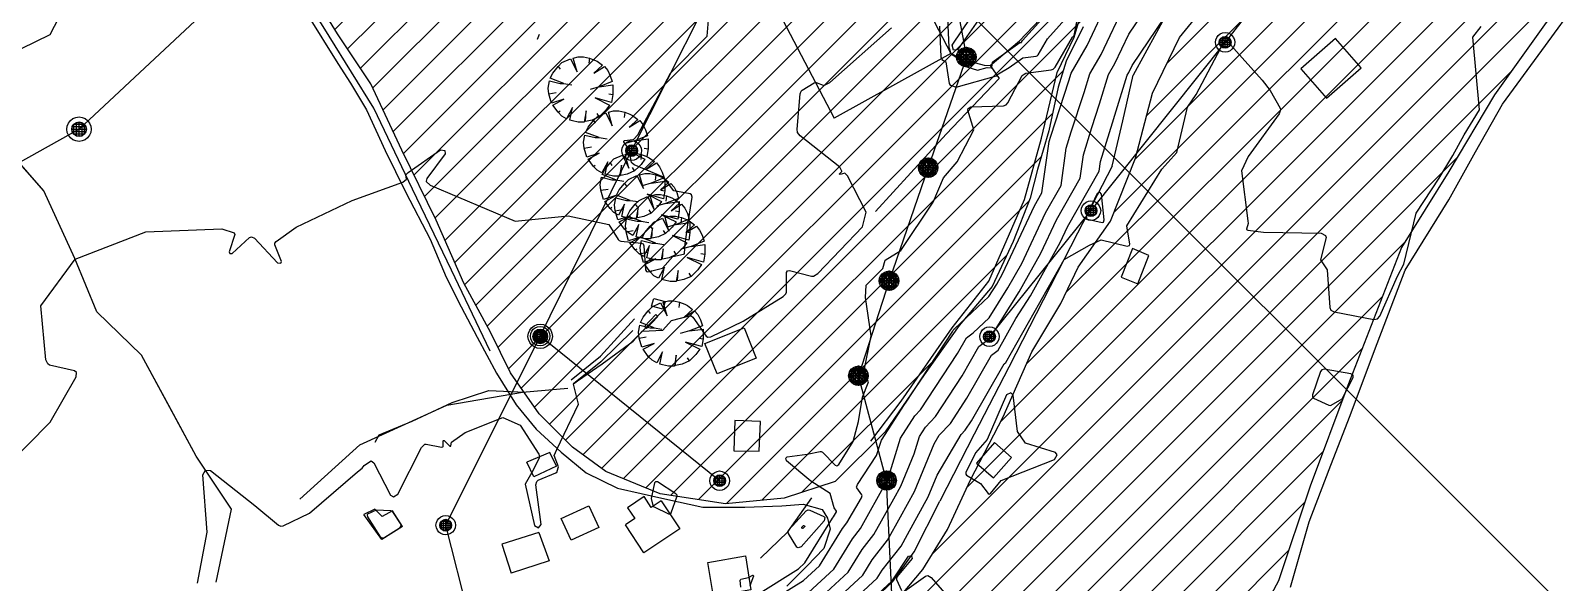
# Model space of a CAD drawing. Extents: x 13365 to 36625, y 86498 to 171760.
# Drawn here: x 15453.5 to 15876.2, y 87863.5 to 88015.6 of the extents above; entities that cross this region are included whole.
import ezdxf

# ---------------------------------------------------------------- set-up
doc = ezdxf.new("R2010")
doc.units = 0
doc.header["$LTSCALE"] = 5
doc.header["$MEASUREMENT"] = 0
for name, pattern in [('85', [0]), ('A_CONTINUOUS_LINE', [0]), ('CHARACTER_DASH_D', [0]), ('EASEMENT_2', [5.5, 2, -1.5, 2]), ('KERB', [16, 5, -6, 5])]:
    doc.linetypes.add(name, pattern=pattern)
doc.layers.get('0').update_dxf_attribs({"linetype": 'A_CONTINUOUS_LINE'})
for name, color, linetype in [('Agricultural', 40, 'Continuous'), ('BOUNDARY', 7, 'A_CONTINUOUS_LINE'), ('CONTOUR', 255, 'Continuous'), ('ELECTRIC', 240, 'A_CONTINUOUS_LINE'), ('EXISTING BUILDING', 21, 'A_CONTINUOUS_LINE'), ('EXISTING ROAD', 25, 'A_CONTINUOUS_LINE'), ('FENCE & GATE', 7, 'FENCELINE2'), ('Heritage', 101, 'Continuous'), ('Recreational', 73, 'Continuous'), ('RELIEF', 255, 'A_CONTINUOUS_LINE'), ('STREAM & RIVER FRONT', 161, 'A_CONTINUOUS_LINE'), ('TELECOM', 94, 'A_CONTINUOUS_LINE'), ('text', 7, 'Continuous'), ('TREES & VEGETN', 72, 'A_CONTINUOUS_LINE')]:
    doc.layers.add(name, color=color, linetype=linetype)
doc.linetypes.add('FENCELINE2', pattern='A,0.25,-0.1,[132,ltypeshp.shx,S=0.1,R=0,X=-0.1,Y=0],-0.1,1', length=1.45)

# ---------------------------------------------------------------- blocks, each defined once
blk = doc.blocks.new('S034')
at = {"color": 0}
for p, q in [((-0.5, 0), (-0.48, 0.13)), ((-0.48, -0.13), (-0.5, 0)), ((-0.48, 0.13), (-0.43, 0.25)), ((-0.43, 0.25), (-0.35, 0.35)), ((-0.35, 0.35), (-0.25, 0.43)), ((-0.3, 0), (-0.28, 0.11)), ((-0.28, -0.11), (-0.3, 0)), ((0.3, 0), (-0.3, 0)), ((-0.28, 0.11), (-0.21, 0.21)), ((-0.28, -0.11), (-0.28, 0.11)), ((-0.28, 0.11), (0.28, 0.11)), ((-0.25, 0.43), (-0.13, 0.48)), ((-0.21, 0.21), (-0.11, 0.28)), ((-0.21, -0.21), (-0.21, 0.21)), ((-0.21, 0.21), (0.21, 0.21)), ((-0.13, 0.48), (0, 0.5)), ((-0.11, 0.28), (0, 0.3)), ((-0.11, -0.28), (-0.11, 0.28)), ((-0.11, 0.28), (0.11, 0.28)), ((0, 0.5), (0.13, 0.48)), ((0, 0.3), (0.11, 0.28)), ((0, -0.3), (0, 0.3)), ((0.11, 0.28), (0.21, 0.21)), ((0.11, 0.28), (0.11, -0.28)), ((0.13, 0.48), (0.25, 0.43)), ((0.21, 0.21), (0.28, 0.11)), ((0.21, 0.21), (0.21, -0.21)), ((0.25, 0.43), (0.35, 0.35)), ((0.28, 0.11), (0.3, 0)), ((0.28, 0.11), (0.28, -0.11)), ((0.3, 0), (0.28, -0.11)), ((0.35, 0.35), (0.43, 0.25)), ((0.43, 0.25), (0.48, 0.13)), ((0.48, 0.13), (0.5, 0)), ((0.5, 0), (0.48, -0.13)), ((-0.43, -0.25), (-0.48, -0.13)), ((-0.35, -0.35), (-0.43, -0.25)), ((-0.25, -0.43), (-0.35, -0.35)), ((-0.21, -0.21), (-0.28, -0.11)), ((0.28, -0.11), (-0.28, -0.11)), ((-0.13, -0.48), (-0.25, -0.43)), ((-0.11, -0.28), (-0.21, -0.21)), ((0.21, -0.21), (-0.21, -0.21)), ((0, -0.5), (-0.13, -0.48)), ((0, -0.3), (-0.11, -0.28)), ((0.11, -0.28), (-0.11, -0.28)), ((0.11, -0.28), (0, -0.3)), ((0.13, -0.48), (0, -0.5)), ((0.21, -0.21), (0.11, -0.28)), ((0.25, -0.43), (0.13, -0.48)), ((0.28, -0.11), (0.21, -0.21)), ((0.35, -0.35), (0.25, -0.43)), ((0.43, -0.25), (0.35, -0.35)), ((0.48, -0.13), (0.43, -0.25))]:
    blk.add_line(p, q, dxfattribs=at)
blk = doc.blocks.new('S076')
at = {"color": 0}
for p, q in [((-0.21, 0.45), (-0.12, 0.48)), ((-0.12, 0.48), (-0.04, 0.28)), ((-0.04, 0.28), (-0.07, 0.49)), ((-0.07, 0.49), (0.08, 0.49)), ((0.07, 0.43), (0.08, 0.49)), ((0.08, 0.49), (0.2, 0.47)), ((0.2, 0.47), (0.13, 0.22)), ((-0.45, 0.21), (-0.43, 0.25)), ((-0.43, 0.25), (-0.37, 0.33)), ((-0.37, 0.33), (-0.25, 0.2)), ((-0.35, 0.36), (-0.29, 0.41)), ((-0.25, 0.2), (-0.35, 0.36)), ((-0.29, 0.41), (-0.21, 0.45)), ((-0.04, 0.28), (0, 0.14)), ((0.13, 0.22), (0.24, 0.44)), ((0.24, 0.44), (0.32, 0.38)), ((0.32, 0.38), (0.35, 0.35)), ((0.35, 0.35), (0.42, 0.28)), ((0.42, 0.28), (0.37, 0.25)), ((0.42, 0.28), (0.47, 0.17)), ((-0.5, 0.04), (-0.48, 0.13)), ((-0.5, -0.04), (-0.5, 0.04)), ((-0.48, 0.13), (-0.45, 0.21)), ((-0.48, 0.13), (-0.4, 0.12)), ((0.49, 0.07), (0.33, 0.08)), ((0.33, 0.08), (0.5, 0.05)), ((0.47, 0.17), (0.49, 0.07)), ((0.5, 0.05), (0.5, -0.04)), ((-0.48, -0.12), (-0.5, -0.04)), ((-0.27, -0.06), (-0.48, -0.12)), ((-0.47, -0.16), (-0.27, -0.06)), ((-0.41, -0.29), (-0.47, -0.16)), ((-0.09, -0.26), (-0.07, -0.14)), ((0.47, -0.17), (0.28, -0.13)), ((0.28, -0.13), (0.45, -0.22)), ((0.45, -0.22), (0.41, -0.29)), ((0.48, -0.13), (0.47, -0.17)), ((0.5, -0.04), (0.48, -0.13)), ((-0.35, -0.35), (-0.41, -0.29)), ((-0.35, -0.35), (-0.31, -0.32)), ((-0.25, -0.43), (-0.35, -0.35)), ((-0.17, -0.47), (-0.25, -0.43)), ((-0.09, -0.26), (-0.17, -0.47)), ((-0.13, -0.48), (-0.09, -0.32)), ((-0.09, -0.32), (-0.09, -0.26)), ((0.07, -0.49), (0.05, -0.38)), ((0.21, -0.45), (0.07, -0.49)), ((0.24, -0.43), (0.15, -0.26)), ((0.15, -0.26), (0.21, -0.45)), ((0.35, -0.35), (0.24, -0.43)), ((0.35, -0.35), (0.33, -0.32)), ((0.41, -0.29), (0.35, -0.35)), ((-0.02, -0.5), (-0.13, -0.48)), ((0.07, -0.49), (-0.02, -0.5))]:
    blk.add_line(p, q, dxfattribs=at)
blk = doc.blocks.new('S038')
at = {"color": 0}
for p, q in [((-0.5, 0), (0, 0.5)), ((-0.5, 0), (-0.48, 0.13)), ((-0.48, -0.13), (-0.5, 0)), ((0, -0.5), (-0.5, 0)), ((-0.5, 0), (0.5, 0)), ((-0.48, -0.13), (0.13, 0.48)), ((-0.48, 0.13), (-0.43, 0.25)), ((0.13, -0.48), (-0.48, 0.13)), ((-0.48, 0.13), (0.48, 0.13)), ((0.25, 0.43), (-0.43, -0.25)), ((-0.43, 0.25), (-0.35, 0.35)), ((0.43, 0.25), (-0.43, 0.25)), ((-0.43, 0.25), (0.25, -0.43)), ((-0.35, 0.35), (-0.25, 0.43)), ((-0.35, -0.35), (0.35, 0.35)), ((0.35, -0.35), (-0.35, 0.35)), ((-0.35, 0.35), (0.35, 0.35)), ((-0.35, -0.35), (-0.35, 0.35)), ((-0.25, 0.43), (-0.13, 0.48)), ((0.43, -0.25), (-0.25, 0.43)), ((-0.25, 0.43), (-0.25, -0.43)), ((-0.25, -0.43), (0.43, 0.25)), ((-0.13, 0.48), (0, 0.5)), ((-0.13, -0.48), (-0.13, 0.48)), ((-0.13, 0.48), (0.48, -0.13)), ((0.48, 0.13), (-0.13, -0.48)), ((0, 0.5), (0.13, 0.48)), ((0.5, 0), (0, 0.5)), ((0, 0.5), (0, -0.5)), ((0, -0.5), (0.5, 0)), ((0.13, 0.48), (0.25, 0.43)), ((0.13, 0.48), (0.13, -0.48)), ((0.25, 0.43), (0.35, 0.35)), ((0.25, -0.43), (0.25, 0.43)), ((0.35, 0.35), (0.43, 0.25)), ((0.35, 0.35), (0.35, -0.35)), ((0.43, 0.25), (0.48, 0.13)), ((0.48, 0.13), (0.5, 0)), ((0.5, 0), (0.48, -0.13)), ((-0.43, -0.25), (-0.48, -0.13)), ((0.48, -0.13), (-0.48, -0.13)), ((-0.35, -0.35), (-0.43, -0.25)), ((-0.43, -0.25), (0.43, -0.25)), ((-0.25, -0.43), (-0.35, -0.35)), ((0.35, -0.35), (-0.35, -0.35)), ((-0.13, -0.48), (-0.25, -0.43)), ((0, -0.5), (-0.13, -0.48)), ((0.13, -0.48), (0, -0.5)), ((0.25, -0.43), (0.13, -0.48)), ((0.35, -0.35), (0.25, -0.43)), ((0.43, -0.25), (0.35, -0.35)), ((0.48, -0.13), (0.43, -0.25))]:
    blk.add_line(p, q, dxfattribs=at)

msp = doc.modelspace()

# ---------------------------------------------------------------- hatches: boundary and pattern name
at = {"layer": 'Heritage', "linetype": 'Continuous'}
h = msp.add_hatch(dxfattribs=at)
h.set_pattern_fill('ANSI31', color=256, scale=50, style=0)
h.paths.add_polyline_path([(15501.97, 88251.36), (15505.7, 88259.63), (15511.91, 88267.07), (15518.95, 88274.93), (15527.23, 88284.03), (15534.26, 88293.13), (15540.47, 88297.68), (15547.1, 88299.33), (15551.24, 88296.85), (15558.27, 88288.58), (15568.21, 88278.24), (15579.8, 88267.07), (15593.88, 88252.19), (15604.64, 88241.43), (15613.33, 88232.33), (15619.99, 88222.72), (15629.1, 88209.07), (15635.31, 88197.91), (15642.76, 88185.92), (15653.11, 88171.85), (15663.05, 88165.24), (15676.71, 88163.17), (15688.3, 88161.1), (15703.2, 88162.76), (15715.21, 88166.48), (15728.46, 88171.85), (15737.56, 88175.99), (15749.57, 88178.88), (15760.75, 88183.02), (15770.68, 88185.5), (15775.65, 88183.85), (15779.38, 88179.23), (15775.71, 88169.27), (15772.04, 88153.02), (15769.02, 88137.41), (15762.73, 88120.23), (15761.4, 88105.19), (15762.31, 88093.91), (15770.34, 88085.98), (15777.52, 88078.81), (15778.26, 88070.3), (15773.66, 88061.86), (15766.75, 88053.04), (15760.6, 88044.6), (15755.23, 88036.55), (15748.93, 88028.12), (15743.79, 88016.67), (15739.04, 88007.19), (15736.87, 88000.04), (15734.3, 87987.94), (15731.14, 87977.28), (15729.16, 87969.38), (15724.41, 87957.46), (15718.68, 87945.02), (15709.57, 87934.28), (15699.88, 87920.66), (15689.2, 87904.98), (15675.34, 87891.24), (15661.29, 87886.67), (15645.11, 87885.14), (15627.09, 87887.89), (15612.13, 87893.99), (15602.94, 87900.78), (15593.78, 87909.93), (15585.84, 87921.21), (15580.34, 87932.5), (15573, 87946), (15565.37, 87963.38), (15555.89, 87982.68), (15547.34, 88000.98), (15538.18, 88014.71), (15529.3, 88029.13), (15515.86, 88051.39), (15501.5, 88067.06), (15483.79, 88084.45), (15478.9, 88095.43), (15474.63, 88106.11), (15469.43, 88116.85), (15465.46, 88126.3), (15469.43, 88132.1), (15473.1, 88140.33), (15471.58, 88152.3), (15470.36, 88165.41), (15467.91, 88179.45), (15465.17, 88193.48), (15461.81, 88205.98), (15459.48, 88214.69), (15459.01, 88222.76), (15464.89, 88229.04), (15470.36, 88231.14), (15484.65, 88236.19), (15497.27, 88244.59)])
at = {"layer": 'Recreational', "linetype": 'Continuous'}
h = msp.add_hatch(dxfattribs=at)
h.set_pattern_fill('ANSI31', color=256, scale=50, style=0)
h.paths.add_polyline_path([(16925.04, 88786.82), (16936.03, 88794.73), (16947.61, 88802.45), (16962.29, 88809.39), (16976.57, 88812.09), (16983.14, 88809), (16986.23, 88800.52), (16986.61, 88791.64), (16967.53, 88779.17), (16951.49, 88770.08), (16934.59, 88758.82), (16914.22, 88751.46), (16893.85, 88741.51), (16869.9, 88732.34), (16848.23, 88722.39), (16827.43, 88716.32), (16807.06, 88707.67), (16796.66, 88696.84), (16791.89, 88682.12), (16793.58, 88667.27), (16776.24, 88655.15), (16755.44, 88642.16), (16730.74, 88633.07), (16699, 88620.88), (16673, 88608.76), (16645.69, 88596.64), (16626.19, 88584.08), (16604.87, 88574.88), (16584.5, 88567.95), (16566.74, 88556.26), (16551.57, 88548.47), (16527.73, 88536.78), (16509.97, 88521.63), (16493.01, 88512.02), (16480.88, 88500.34), (16471.34, 88486.48), (16458.3, 88468.63), (16448.77, 88462.14), (16439.67, 88454.34), (16437.07, 88432.26), (16432.7, 88415.23), (16424.9, 88397.05), (16408.86, 88372.8), (16391.96, 88357.22), (16373.71, 88338.53), (16349.88, 88319.48), (16329.44, 88302.9), (16305.61, 88287.32), (16283.51, 88279.52), (16258.8, 88271.3), (16229.68, 88257.37), (16199.35, 88247.41), (16175.08, 88235.72), (16154.64, 88223.97), (16137.74, 88210.98), (16124.3, 88198.42), (16110.82, 88183.61), (16086.55, 88172.35), (16067.92, 88161.53), (16041.48, 88148.54), (16009.78, 88132.9), (15987.68, 88122.94), (15964.28, 88106.92), (15939.51, 88090.34), (15921.31, 88073.45), (15902.24, 88056.57), (15885.34, 88036.22), (15871.43, 88017.88), (15857.13, 87997.96), (15844.56, 87976.75), (15831.5, 87955.83), (15816.76, 87917.74), (15806.36, 87890.03), (15797.66, 87863.9), (15781.19, 87833.16), (15778.99, 87814.44), (15775.95, 87788.47), (15774.63, 87758.87), (15772.03, 87736.35), (15764.62, 87714.54), (15752.05, 87702.85), (15737.75, 87695.93), (15723.45, 87692.9), (15702.22, 87687.27), (15682.62, 87677.18), (15661.38, 87665.06), (15647.51, 87656.83), (15631.48, 87641.68), (15613.71, 87627.83), (15598.54, 87614.84), (15579.04, 87602.72), (15558.2, 87588.29), (15530.46, 87568.38), (15506.2, 87552.79), (15476.25, 87530.63), (15449.81, 87514.61), (15419.47, 87490.36), (15398.37, 87471.97), (15376.2, 87452.53), (15353.49, 87428.76), (15337.72, 87407.51), (15323.12, 87385.91), (15310.68, 87362.14), (15298.25, 87335.67), (15280.32, 87299.28), (15246.25, 87276.05), (15214.35, 87254.99), (15177.58, 87217.17), (15140.81, 87184.22), (15109.99, 87150.73), (15083, 87205.69), (15068.26, 87236.08), (15049.98, 87278.53), (15039.11, 87304.43), (15028.89, 87340.43), (15019.21, 87365.14), (15012.21, 87383.95), (15005.22, 87400.07), (15002.4, 87411.12), (15003.46, 87420.61), (15010.84, 87421.66), (15020.87, 87421.14), (15033.53, 87424.83), (15054.11, 87429.57), (15070.47, 87435.9), (15082.08, 87438.01), (15097.91, 87441.17), (15110.57, 87445.91), (15125.35, 87450.13), (15132.24, 87452.8), (15148.6, 87458.07), (15162.31, 87460.71), (15176.56, 87464.4), (15188.7, 87468.09), (15197.14, 87473.89), (15202.47, 87479.77), (15211.97, 87490.31), (15220.41, 87498.75), (15229.38, 87506.13), (15239.4, 87515.09), (15251.54, 87523.52), (15261.57, 87530.9), (15272.65, 87537.76), (15285.9, 87546.26), (15296.98, 87551.53), (15310.17, 87558.38), (15326, 87566.82), (15340.77, 87577.89), (15349.82, 87586.98), (15361.96, 87598.57), (15368.82, 87607.53), (15375.68, 87618.08), (15384.17, 87628.75), (15389.98, 87641.4), (15396.31, 87654.58), (15402.64, 87664.07), (15414.25, 87677.78), (15423.22, 87687.26), (15436.94, 87698.33), (15445.45, 87706.35), (15457.05, 87712.68), (15466.03, 87718.48), (15482.91, 87725.86), (15496.63, 87731.13), (15517.74, 87738.51), (15532.51, 87745.36), (15549.48, 87754.4), (15563.2, 87764.42), (15574.81, 87771.8), (15591.69, 87782.34), (15610.69, 87792.88), (15623.47, 87799.33), (15635.61, 87808.29), (15648.8, 87819.36), (15664.1, 87832.01), (15673.6, 87840.44), (15687.92, 87853.25), (15699.53, 87866.96), (15706.39, 87878.03), (15712.72, 87891.73), (15721.69, 87909.13), (15729.61, 87927.05), (15737.59, 87940.39), (15742.34, 87950.41), (15751.31, 87963.06), (15758.17, 87980.45), (15762.91, 87998.38), (15770.36, 88013.75), (15781.44, 88027.45), (15789.88, 88042.21), (15797.32, 88052.35), (15808.93, 88069.74), (15814.2, 88085.03), (15825.28, 88097.15), (15837.42, 88107.7), (15852.76, 88118.32), (15864.9, 88132.55), (15879.67, 88144.15), (15895.56, 88157.48), (15907.17, 88172.77), (15919.31, 88188.58), (15936.19, 88204.39), (15950.97, 88221.79), (15962.58, 88233.91), (15978.99, 88249.87), (15993.76, 88267.27), (16004.32, 88285.19), (16017.03, 88307.5), (16026.53, 88323.31), (16033.59, 88346.96), (16041.25, 88369.09), (16050.91, 88392.43), (16061.79, 88405.71), (16079.8, 88418.7), (16098.35, 88428.12), (16112.55, 88429.46), (16130.27, 88435.49), (16147.6, 88441.93), (16165.97, 88448.18), (16184.87, 88452.98), (16202.81, 88459.7), (16219.52, 88466.15), (16244.19, 88475.43), (16265.73, 88483.48), (16293.92, 88494.68), (16322.75, 88508.12), (16341.39, 88520.69), (16360.93, 88535.09), (16377.91, 88547.57), (16398.45, 88564.25), (16414.47, 88572.89), (16436.6, 88582.55), (16453.32, 88593.79), (16477.34, 88606.27), (16493.41, 88613.06), (16513.91, 88621.7), (16532.86, 88632.31), (16548.56, 88642.55), (16568.74, 88657.59), (16582.83, 88670.71), (16596.61, 88682.23), (16611.92, 88687.13), (16627.87, 88686.63), (16647.1, 88693.59), (16679.29, 88703.61), (16716.75, 88703.08), (16737.86, 88713.09), (16748.94, 88728.38), (16762.13, 88738.92), (16778.49, 88752.63), (16787.39, 88761.04), (16806.07, 88767.18), (16818.95, 88772.26), (16836.58, 88774.3), (16850.13, 88774.97), (16864.37, 88778.36), (16879.96, 88783.1), (16894.88, 88784.45), (16910.81, 88785.47)])

# ---------------------------------------------------------------- linework, layer by layer
at = {"layer": 'Agricultural', "linetype": 'Continuous'}
msp.add_lwpolyline([(15529.84, 88019.97), (15538.22, 88006.57), (15541.76, 88001.17), (15546.12, 87993.8), (15551.31, 87982.58), (15557.02, 87970.98), (15563.72, 87958.09), (15568.09, 87947.63), (15572.28, 87939.43), (15576.64, 87931.06), (15582, 87921.18), (15587.4, 87912.39), (15592.93, 87905.7), (15599.8, 87899.33), (15606.67, 87893.64), (15615.38, 87889.45), (15628.36, 87886.53), (15638.92, 87884.19), (15650.48, 87884.19), (15660.71, 87884.52), (15666.57, 87885.02), (15671.77, 87883.52), (15673.28, 87881.17), (15673.95, 87878.16), (15672.27, 87872.8), (15667.58, 87867.94), (15662.05, 87862.42)], dxfattribs=at)
at = {"layer": 'BOUNDARY', "color": 27, "linetype": 'A_CONTINUOUS_LINE'}
msp.add_line((15707.28, 88009.31), (15711.33, 88007.44), dxfattribs=at)
for points in [[(15711.33, 88007.44), (15716.46, 88006.13), (15718.11, 88005.96), (15726.22, 88012.85), (15739.42, 88026.77)], [(15718.11, 88005.96), (15720.62, 88002.46), (15705.94, 87987.03), (15686.53, 87965.75)]]:
    msp.add_lwpolyline(points, dxfattribs=at)
at = {"layer": 'CONTOUR', "color": 33, "linetype": 'A_CONTINUOUS_LINE'}
for points in [[(15442.87, 88006.71), (15458.94, 88014.52), (15468.33, 88032.65)], [(15705.7, 88032.94), (15706.7, 88011.1), (15707.27, 88009.31), (15707.46, 88009.12), (15710.27, 88007.36), (15710.45, 88006.2), (15710.5, 88006.11), (15710.77, 88005.93), (15714.66, 88004.71), (15717.24, 88005.44), (15718.42, 88005.37), (15718.51, 88005.4), (15718.57, 88005.51), (15718.76, 88006.9), (15718.81, 88007.01), (15718.84, 88007.03), (15719.26, 88007.27), (15726.31, 88012.34), (15726.71, 88012.39), (15726.74, 88012.4), (15726.77, 88012.43), (15727.04, 88012.9), (15739.43, 88026.71)], [(15668.04, 87860.68), (15675.02, 87867.13), (15680.12, 87875.42), (15682.35, 87878.28), (15689.63, 87891.35), (15689.7, 87891.49), (15689.85, 87891.84), (15693.37, 87903.2), (15697.38, 87909.41), (15698.92, 87911.03), (15709.07, 87926.57), (15711.57, 87930.91), (15713.42, 87932.3), (15717.85, 87936.44), (15723.01, 87944.64), (15726.8, 87951.41), (15733.4, 87965.39), (15737.65, 87972.9), (15739.09, 87983.23), (15740.47, 87987.71), (15744.02, 87998.6), (15745.61, 88003.74), (15748.69, 88009.06), (15755.41, 88023.23)], [(15669.4, 87857.42), (15679, 87866.28), (15682.86, 87872.54), (15686.08, 87876.66), (15691.53, 87886.46), (15693.49, 87890.01), (15697.13, 87898.92), (15698.61, 87903.68), (15700.29, 87906.28), (15703.03, 87909.16), (15710.36, 87920.39), (15715.02, 87928.5), (15718.16, 87930.85), (15718.66, 87931.73), (15726.1, 87943.57), (15732.1, 87954.28), (15736.43, 87963.46), (15742.91, 87974.9), (15743.81, 87981.37), (15746.15, 87988.94), (15748.28, 87995.47), (15750.77, 88003.55), (15752.52, 88006.58), (15756.34, 88014.64), (15762.5, 88023.74)], [(15714.87, 88018.6), (15709.1, 88010.34), (15707.97, 88010.2), (15707.67, 88011.6), (15715.3, 88022.91)], [(15440.13, 87888.7), (15458.94, 87907.65), (15466.09, 87920.12), (15466.14, 87921.36), (15465.65, 87921.79), (15458.77, 87923.36), (15458.25, 87923.69), (15457.76, 87924.81), (15456.31, 87939.72), (15465.78, 87952.59), (15485.33, 87960.09), (15506.26, 87960.97), (15509.7, 87959.82), (15509.82, 87959.36), (15508.27, 87954.62), (15508.46, 87954.15), (15509.12, 87954.18), (15513.9, 87958.54), (15514.45, 87958.71), (15515.22, 87958.4), (15521.56, 87951.55), (15522.53, 87951.47), (15522.72, 87951.96), (15520.88, 87956.59), (15520.89, 87957.02), (15521.21, 87957.47), (15526.71, 87961.39), (15542.18, 87968.76), (15556.2, 87973.82), (15557.13, 87974.62), (15557.15, 87974.71), (15556.96, 87975.72), (15556.97, 87975.81), (15557.6, 87976.53), (15566.59, 87982.71), (15567.75, 87982.59), (15567.86, 87981.68), (15562.74, 87974.84), (15562.58, 87974.1), (15562.63, 87974), (15563.69, 87972.98), (15587.16, 87963.09), (15601.73, 87964.53), (15613.01, 87962.16), (15615.5, 87958), (15615.77, 87957.72), (15616.23, 87957.55), (15621.95, 87957.02), (15622.4, 87956.79), (15622.66, 87956.27), (15623.08, 87949.67), (15623.39, 87949.15), (15623.73, 87949.08), (15627.72, 87950.1), (15630.58, 87953.32), (15633.58, 87953.97), (15633.79, 87954.09), (15633.87, 87954.28), (15634.03, 87956.71), (15634.73, 87962.07), (15635.91, 87969.73), (15635.75, 87970.36), (15635.43, 87970.57), (15630.88, 87971.44), (15628, 87975.17), (15619.93, 87978.6), (15619.38, 87979.03), (15619.25, 87979.29), (15618.55, 87982.85), (15617.11, 87984.92), (15617.09, 87985.14), (15617.27, 87985.29), (15619.7, 87985.6), (15619.9, 87985.69), (15620.92, 87986.84), (15629.99, 88003.9), (15640.12, 88014.07), (15640.5, 88019.65)], [(15670.77, 87854.16), (15682.99, 87865.43), (15685.59, 87869.67), (15689.8, 87875.05), (15693.43, 87881.57), (15697.27, 87888.53), (15702.63, 87901.63), (15704.07, 87904.07), (15707.13, 87907.29), (15711.65, 87914.21), (15718.48, 87926.09), (15720.29, 87927.45), (15725.23, 87936.19), (15729.19, 87942.5), (15737.4, 87957.15), (15739.47, 87961.53), (15748.16, 87976.9), (15748.53, 87979.52), (15751.82, 87990.17), (15752.53, 87992.34), (15755.93, 88003.36), (15756.35, 88004.1), (15757.28, 88006.04), (15766.27, 88019.35)], [(15704.14, 88016.81), (15704.52, 88008.44), (15704.74, 88007.76), (15704.81, 88007.68), (15705.89, 88007.01), (15706.85, 88001.05), (15707.06, 88000.61), (15707.17, 88000.54), (15708.76, 88000.04), (15719.82, 88003.17), (15720.1, 88003.16), (15720.12, 88003.16), (15720.14, 88003.19), (15720.18, 88003.52), (15720.19, 88003.55), (15720.39, 88003.73), (15723.39, 88005.43), (15727.11, 88008.1), (15730.84, 88008.6), (15731.11, 88008.7), (15731.39, 88008.99), (15733.93, 88013.36), (15740.33, 88020.5)], [(15499.59, 87863.27), (15502.25, 87877.34), (15500.99, 87893.13), (15501.72, 87894.38), (15503.14, 87894.29), (15515.4, 87884.62), (15521.92, 87879.22), (15522.55, 87878.96), (15523.19, 87879.05), (15530.46, 87882.53), (15543.7, 87893.92), (15544.98, 87894.95), (15545.54, 87895.64), (15547.24, 87896.89), (15547.41, 87896.93), (15548.16, 87896.41), (15552.75, 87887.52), (15553.59, 87887.05), (15554.8, 87887.75), (15561.32, 87900.68), (15562.26, 87901.54), (15562.63, 87901.59), (15566.84, 87900.71), (15567.22, 87900.81), (15567.29, 87900.93), (15567.3, 87902.48), (15567.39, 87902.6), (15567.6, 87902.57), (15569.15, 87901.04), (15569.36, 87901), (15569.42, 87901.07), (15569.61, 87902.1), (15573.34, 87904.77), (15583.73, 87908.91), (15588.48, 87906.83), (15593.64, 87898.8), (15593.87, 87898.07), (15593.79, 87897.72), (15591.7, 87893.8), (15589.9, 87890.5), (15592.51, 87879.12), (15593.53, 87878.49), (15594.31, 87879.44), (15592.86, 87890.38), (15593.1, 87891.31), (15593.45, 87891.62), (15598.33, 87893.7), (15598.69, 87893.98), (15598.73, 87894.08), (15599.05, 87895.34), (15597.88, 87898.44), (15598.64, 87900.11), (15604.6, 87912.61), (15603.2, 87918.16), (15603.21, 87918.18), (15604.33, 87919.07), (15611.1, 87923.76), (15619.67, 87930.01), (15622.18, 87932.74), (15627.87, 87932.99), (15630.21, 87935.63), (15635.23, 87936.96), (15635.65, 87936.94), (15636.11, 87936.61), (15639.8, 87931.39), (15640.28, 87931.08), (15641.09, 87931.16), (15650.02, 87935.48), (15661.06, 87942.27), (15661.77, 87943.01), (15661.91, 87943.46), (15661.95, 87948.94), (15662.19, 87949.38), (15662.76, 87949.51), (15668.83, 87947.89), (15669.37, 87947.92), (15670.59, 87948.65), (15682.87, 87961.52), (15683.92, 87965.54), (15678.8, 87975.6), (15678.14, 87976.25), (15678.02, 87976.27), (15676.71, 87975.98), (15676.59, 87976.04), (15676.6, 87976.13), (15677.22, 87976.79), (15677.24, 87976.87), (15676.67, 87977.99), (15665.72, 87986.58), (15665.03, 87987.56), (15664.9, 87988.4), (15665.76, 87998.17), (15666.03, 87998.97), (15666.27, 87999.21), (15669.61, 88001.21), (15669.93, 88001.32), (15670.11, 88001.3), (15672.06, 88000.54), (15672.24, 88000.53), (15673.88, 88001.31), (15690.88, 88016.36)], [(15653.97, 87860.15), (15665.3, 87867.21), (15667.05, 87868.82), (15674.65, 87881.17), (15674.91, 87881.5), (15675.73, 87882.9), (15675.76, 87883.02), (15675.73, 87883.11), (15675.11, 87884), (15673.97, 87887.98), (15668.69, 87891.38), (15661.97, 87896.97), (15661.75, 87897.74), (15662.13, 87898.08), (15667.61, 87898.8), (15671.22, 87899.55), (15671.52, 87899.54), (15671.89, 87899.33), (15675.37, 87895.76), (15675.81, 87895.62), (15676.35, 87895.96), (15680.31, 87902.32), (15681.8, 87907.86), (15682.91, 87914.5), (15684.51, 87918.45), (15684.56, 87918.79), (15684.49, 87918.97), (15683.2, 87920.93), (15685.34, 87931.45), (15683.72, 87942.01), (15683.91, 87945.39), (15688.53, 87950.05), (15689.12, 87952.32), (15693.45, 87954.98), (15702.38, 87968.33), (15705.28, 87975.03), (15709.02, 87979.47), (15713.62, 87988.27), (15711.98, 87993.68), (15712.06, 87994.16), (15712.78, 87994.58), (15721.75, 87994.91), (15722.48, 87995.17), (15722.95, 87995.67), (15726.94, 88003.24), (15727.52, 88003.59), (15727.91, 88003.86), (15734.96, 88004.8), (15735.49, 88005), (15736.01, 88005.55), (15740.81, 88013.81), (15741.24, 88014.29), (15742.1, 88018.49)], [(15672.14, 87850.89), (15686.97, 87864.59), (15688.33, 87866.79), (15693.53, 87873.44), (15695.33, 87876.68), (15701.06, 87887.05), (15703.49, 87893), (15710.09, 87904.22), (15711.24, 87905.43), (15712.94, 87908.02), (15721.93, 87923.69), (15722.43, 87924.05), (15731.8, 87940.65), (15732.29, 87941.43), (15738.5, 87952.52), (15745.52, 87956.44), (15748.71, 87957.96), (15755.88, 87956.15), (15756.51, 87956.32), (15756.66, 87956.74), (15755.83, 87961.75), (15765.44, 87977.37), (15769.57, 87982.05), (15772.56, 87994.47), (15774.95, 87998.02), (15782.45, 88012.24), (15782.72, 88012.51), (15782.97, 88012.99), (15783, 88013.02), (15783.1, 88013.05), (15784.3, 88013.08), (15784.4, 88013.04), (15784.45, 88012.94), (15784.51, 88011.63), (15793.09, 88001.97), (15795.28, 87999.08), (15798.08, 87994.21), (15798.18, 87993.77), (15797.79, 87992.66), (15789.21, 87980.9), (15787.39, 87976.96), (15789.19, 87963.19), (15789.24, 87962.47), (15788.79, 87960.9), (15788.81, 87960.77), (15789.13, 87960.57), (15793.51, 87960.08), (15809.4, 87959.74), (15810.6, 87959.11), (15810.72, 87958.58), (15809.2, 87952.43), (15811.02, 87949.68), (15811.74, 87939.29), (15812.08, 87938.52), (15812.95, 87938.04), (15823.91, 87935.97), (15824.89, 87936.11), (15825.58, 87936.83), (15830.41, 87947.94), (15832.13, 87951.22), (15835.61, 87965.24), (15841.88, 87974.9), (15845.66, 87981.16), (15848.82, 87986.85), (15853, 87993.74), (15851.23, 88013.86), (15853.51, 88016.73)], [(15811.84, 87912.24), (15812.12, 87912.32), (15815.21, 87914.09), (15818.17, 87919.99), (15818.16, 87920.56), (15817.59, 87920.97), (15810.25, 87922.21), (15809.59, 87922.1), (15809.21, 87921.63), (15806.96, 87915.22), (15806.98, 87914.6), (15807.26, 87914.3), (15811.45, 87912.33), (15811.84, 87912.24)], [(15717.24, 87902.84), (15714.1, 87899.22), (15711.43, 87893.8), (15711.39, 87893.3), (15711.62, 87893), (15715.46, 87890.7), (15717.58, 87887.94), (15717.85, 87887.81), (15718.21, 87887.97), (15721.11, 87891.53), (15735.81, 87897.33), (15736.59, 87898.59), (15736.11, 87899.24), (15727.83, 87901.84), (15725.64, 87905.07), (15724.49, 87915.06), (15723.8, 87915.73), (15722.66, 87915.15), (15717.24, 87902.84)], [(15625.86, 87891.21), (15625.6, 87890.92), (15624.62, 87886.62), (15625.13, 87884.63), (15625.21, 87884.48), (15625.51, 87884.25), (15629.41, 87882.32), (15629.82, 87882.31), (15630.12, 87882.62), (15631.76, 87887.04), (15631.77, 87887.46), (15631.44, 87887.88), (15626.42, 87891.15), (15625.86, 87891.21)], [(15667.97, 87883.45), (15668.35, 87883.41), (15672.29, 87881.63), (15672.54, 87881.31), (15672.32, 87880.44), (15666.04, 87873.28), (15665.21, 87872.95), (15664.84, 87873.16), (15662.48, 87876.97), (15662.38, 87877.36), (15662.64, 87877.94), (15667.42, 87883.15), (15667.97, 87883.45)], [(15546.3, 87882.08), (15546.39, 87881.49), (15549.92, 87876.03), (15550.4, 87875.69), (15550.88, 87875.77), (15555.44, 87878.62), (15555.72, 87879.02), (15555.66, 87879.39), (15553.42, 87882.87), (15553.17, 87883.12), (15552.85, 87883.22), (15548.77, 87883.34), (15546.44, 87882.25), (15546.3, 87882.08)], [(15649.36, 87862.1), (15649.18, 87864.04), (15649.23, 87864.19), (15649.37, 87864.29), (15651.44, 87864.8), (15652.63, 87865.44), (15652.76, 87865.42), (15652.83, 87865.16), (15651.81, 87862.47)]]:
    msp.add_lwpolyline(points, dxfattribs=at)
at = {"layer": 'CONTOUR', "color": 252, "linetype": 'A_CONTINUOUS_LINE'}
for points in [[(15657.18, 87858.04), (15666.67, 87863.94), (15671.03, 87867.97), (15677.39, 87878.3), (15678.63, 87879.89), (15682.65, 87886.75), (15682.8, 87887.38), (15682.74, 87887.57), (15681.34, 87889.48), (15681.28, 87889.68), (15681.49, 87890.43), (15686.8, 87898.43), (15688.13, 87902.71), (15694.46, 87912.53), (15694.81, 87912.9), (15707.78, 87932.76), (15708.11, 87933.32), (15708.35, 87933.5), (15717.77, 87942.3), (15719.92, 87945.71), (15721.49, 87948.53), (15730.37, 87967.32), (15732.4, 87970.91), (15734.37, 87985.08), (15734.8, 87986.48), (15739.77, 88001.73), (15740.45, 88003.93), (15744.86, 88011.54), (15750.67, 88023.8)], [(15673.51, 87847.63), (15690.96, 87863.74), (15691.06, 87863.92), (15695.58, 87870.68), (15696.45, 87870.8), (15696.58, 87870.06), (15692.43, 87865.05), (15692.24, 87864.52), (15692.29, 87864.24), (15693.62, 87861.17)], [(15694.5, 87861.05), (15700.27, 87865.18), (15700.89, 87865.31), (15701.83, 87864.82), (15710.3, 87855.05)]]:
    msp.add_lwpolyline(points, dxfattribs=at)
at = {"layer": 'CONTOUR', "linetype": 'A_CONTINUOUS_LINE'}
for points in [[(15744.63, 87963.83), (15744.93, 87963.59), (15748.96, 87962.74), (15749.34, 87962.84), (15749.57, 87963.47), (15748.82, 87970.52), (15748.31, 87971.06), (15747.66, 87970.73), (15744.64, 87964.48), (15744.63, 87963.83)], [(15666.66, 87879.14), (15666.69, 87879.14), (15667.01, 87878.99), (15667.03, 87878.96), (15667.02, 87878.89), (15666.5, 87878.31), (15666.43, 87878.28), (15666.4, 87878.3), (15666.21, 87878.61), (15666.2, 87878.64), (15666.22, 87878.69), (15666.62, 87879.11), (15666.66, 87879.14)]]:
    msp.add_lwpolyline(points, dxfattribs=at)
at = {"layer": 'ELECTRIC', "linetype": 'A_CONTINUOUS_LINE'}
for p, q in [((15830.17, 88072.99), (15782.9, 88012.41)), ((15466.89, 87988.44), (15533.26, 88050.54)), ((15782.9, 88012.41), (15745.89, 87965.97)), ((15466.89, 87988.44), (15387.78, 87944.41)), ((15643.51, 87891.47), (15594.02, 87931.35)), ((15580.06, 87831.85), (15568, 87879.22))]:
    msp.add_line(p, q, dxfattribs=at)
msp.add_lwpolyline([(15568, 87879.22), (15594.02, 87931.35), (15619.26, 87982.53)], dxfattribs=at)
at = {"layer": 'EXISTING BUILDING', "linetype": 'A_CONTINUOUS_LINE'}
for p, q in [((15625.34, 87941.77), (15628.48, 87940.92)), ((15622.68, 87887.09), (15618.1, 87884.02)), ((15622.65, 87871.56), (15617.52, 87879.36)), ((15640.28, 87868.89), (15650.69, 87870.74))]:
    msp.add_line(p, q, dxfattribs=at)
for points in [[(15685.57, 88051.01), (15652.9, 88034), (15675.06, 87991.46)], [(15685.57, 88051.01), (15707.28, 88009.31), (15675.06, 87991.46)], [(15813.31, 88013.47), (15803.73, 88005.12), (15810.82, 87996.97)], [(15810.82, 87996.97), (15820.41, 88005.32), (15813.31, 88013.47)], [(15628.48, 87940.92), (15627.9, 87938.8), (15624.76, 87939.65), (15625.34, 87941.77)], [(15625.89, 87937.37), (15622.79, 87934.06), (15623.32, 87933.46)], [(15625.89, 87937.37), (15626.48, 87936.82), (15623.32, 87933.46)], [(15639.45, 87929.34), (15650.27, 87933.66), (15653.63, 87925.3)], [(15653.63, 87925.3), (15642.79, 87920.98), (15639.45, 87929.34)], [(15654.75, 87907.83), (15647.74, 87908.12), (15647.4, 87899.69)], [(15647.4, 87899.69), (15654.41, 87899.66), (15654.75, 87907.83)], [(15556.05, 87878.85), (15553.32, 87883.21), (15550.44, 87881.6), (15548.47, 87883.65), (15545.45, 87882.18)], [(15599.82, 87881.11), (15607.43, 87884.57), (15610.17, 87878.58)], [(15618.1, 87884.02), (15620.15, 87881.09), (15617.52, 87879.36)], [(15627.37, 87885.96), (15632.56, 87878.2), (15622.65, 87871.56)], [(15627.37, 87885.96), (15624.67, 87884.12), (15622.68, 87887.09)], [(15556.05, 87878.85), (15550.4, 87875.32), (15545.45, 87882.18)], [(15610.17, 87878.58), (15602.55, 87875.11), (15599.82, 87881.11)], [(15593.64, 87877.25), (15583.48, 87873.96), (15586.05, 87866.03)], [(15593.64, 87877.25), (15596.5, 87869.41), (15586.05, 87866.03)], [(15650.69, 87870.74), (15652.13, 87861.35), (15641.86, 87859.52), (15640.28, 87868.89)]]:
    msp.add_lwpolyline(points, dxfattribs=at)
at = {"layer": 'EXISTING BUILDING', "linetype": 'KERB'}
for points in [[(15761.84, 87953.56), (15757.37, 87955.53), (15754.25, 87947.59)], [(15754.25, 87947.59), (15758.8, 87945.8), (15761.84, 87953.56)], [(15719.29, 87901.99), (15714.32, 87896.35), (15719.04, 87892.26)], [(15719.04, 87892.26), (15723.96, 87897.93), (15719.29, 87901.99)], [(15598.55, 87895.49), (15596.74, 87899.31), (15590.39, 87896.57)], [(15598.55, 87895.49), (15592.3, 87892.53), (15590.39, 87896.57)]]:
    msp.add_lwpolyline(points, dxfattribs=at)
at = {"layer": 'EXISTING ROAD', "linetype": 'EASEMENT_2'}
msp.add_lwpolyline([(15493.93, 88243.23), (15527.86, 88199.6), (15567.63, 88152.81), (15592.74, 88096.13), (15606.78, 88047.08), (15593.2, 88013.2), (15593.18, 88013.14)], dxfattribs=at)
at = {"layer": 'FENCE & GATE', "linetype": 'FENCELINE2'}
msp.add_lwpolyline([(15527.79, 87886.41), (15544.28, 87901.39), (15568.26, 87912.33), (15589.13, 87915.87), (15601.64, 87917.03)], dxfattribs=at)
at = {"layer": 'Heritage', "linetype": 'Continuous'}
msp.add_lwpolyline([(15743.79, 88016.67), (15739.04, 88007.19), (15736.87, 88000.04), (15734.3, 87987.94), (15731.14, 87977.28), (15729.16, 87969.38), (15724.41, 87957.46), (15718.68, 87945.02), (15709.57, 87934.28), (15699.88, 87920.66), (15689.2, 87904.98), (15675.34, 87891.24), (15661.29, 87886.67), (15645.11, 87885.14), (15627.09, 87887.89), (15612.13, 87893.99), (15602.94, 87900.78), (15593.78, 87909.93), (15585.84, 87921.21), (15580.34, 87932.5), (15573, 87946), (15565.37, 87963.38), (15555.89, 87982.68), (15547.34, 88000.98), (15538.18, 88014.71), (15529.3, 88029.13)], dxfattribs=at)
at = {"layer": 'Recreational', "linetype": 'Continuous'}
for points in [[(15687.92, 87853.25), (15699.53, 87866.96), (15706.39, 87878.03), (15712.72, 87891.73), (15721.69, 87909.13), (15729.61, 87927.05), (15737.59, 87940.39), (15742.34, 87950.41), (15751.31, 87963.06), (15758.17, 87980.45), (15762.91, 87998.38), (15770.36, 88013.75), (15781.44, 88027.45), (15789.88, 88042.21), (15797.32, 88052.35), (15808.93, 88069.74), (15814.2, 88085.03), (15825.28, 88097.15), (15837.42, 88107.7), (15852.76, 88118.32), (15864.9, 88132.55), (15879.67, 88144.15)], [(15885.34, 88036.22), (15871.43, 88017.88), (15857.13, 87997.96), (15844.56, 87976.75), (15831.5, 87955.83), (15816.76, 87917.74), (15806.36, 87890.03), (15797.66, 87863.9), (15781.19, 87833.16)]]:
    msp.add_lwpolyline(points, dxfattribs=at)
at = {"layer": 'RELIEF'}
for p, q in [((15741.3, 88013.84), (15744.45, 88024.74)), ((15662.34, 87877.35), (15668.98, 87886.8)), ((15654.78, 87870.17), (15662.34, 87877.35))]:
    msp.add_line(p, q, dxfattribs=at)
for points in [[(15795.93, 88074.03), (15786.34, 88056.35), (15776.75, 88038.67), (15767.16, 88020.98), (15757.57, 88003.3)], [(15685.2, 87902.44), (15693.61, 87913.44), (15707.59, 87933.68), (15717.71, 87946.48), (15727.6, 87969.08), (15732.23, 87985.92), (15736.59, 88004.07), (15741.3, 88013.84)], [(15751.73, 87978.26), (15754.65, 87990.78), (15757.57, 88003.3)], [(15751.73, 87978.26), (15742.22, 87959.77), (15732.72, 87941.28), (15723.22, 87922.79), (15713.71, 87904.3), (15704.21, 87885.81)], [(15602.54, 87919.27), (15610.66, 87925.87), (15620.08, 87936.15)], [(15619.59, 87932.96), (15610.76, 87924.24), (15603.22, 87918.17)], [(15548.57, 87902.09), (15549.6, 87904.18), (15558.77, 87907.94), (15569.77, 87913.07), (15579.92, 87916.34), (15589.94, 87915.93)], [(15536.22, 87756.66), (15551, 87765.82), (15565.79, 87774.98), (15585.73, 87785.09), (15605.67, 87795.2), (15635.14, 87814.07), (15644.66, 87822.83), (15657.13, 87832.07), (15673.7, 87847.18), (15691.3, 87863.67), (15697.2, 87871.85), (15704.21, 87885.81)]]:
    msp.add_lwpolyline(points, dxfattribs=at)
at = {"layer": 'STREAM & RIVER FRONT', "linetype": 'Continuous'}
msp.add_lwpolyline([(15580.28, 87927.22), (15569.56, 87949.56), (15558.85, 87971.89), (15548.14, 87994.23), (15535.85, 88014.1), (15523.56, 88033.98), (15511.27, 88053.85), (15497.74, 88067.57), (15481.99, 88083.02), (15472.08, 88104.26), (15462.16, 88125.5), (15470.68, 88140.51), (15469.07, 88155.72), (15467.45, 88170.93), (15464.75, 88185.29), (15462.05, 88199.66), (15454.66, 88220.78)], dxfattribs=at)
at = {"layer": 'STREAM & RIVER FRONT', "linetype": '85'}
msp.add_lwpolyline([(15800.97, 87862.1), (15806.08, 87880.14), (15811.63, 87894.56), (15817.17, 87908.98), (15824.85, 87929.29), (15832.53, 87949.6), (15844.54, 87968.95), (15851.97, 87982.15), (15859.41, 87995.36), (15870.21, 88010.16), (15881.02, 88024.96)], dxfattribs=at)
at = {"layer": 'STREAM & RIVER FRONT', "linetype": 'CHARACTER_DASH_D'}
msp.add_lwpolyline([(15504.65, 87863.49), (15508.88, 87883.67), (15499.15, 87898.23), (15491.63, 87912.19), (15484.12, 87926.14), (15471.79, 87938.06), (15465.72, 87952.75), (15457.15, 87971.47), (15438.76, 87992.42)], dxfattribs=at)
at = {"layer": 'STREAM & RIVER FRONT'}
msp.add_lwpolyline([(15504.65, 87863.49), (15508.88, 87883.67), (15499.15, 87898.23), (15484.12, 87926.14), (15471.79, 87938.06), (15465.72, 87952.75), (15457.15, 87971.47), (15447.96, 87981.94)], dxfattribs=at)
at = {"layer": 'TELECOM', "linetype": 'A_CONTINUOUS_LINE'}
for p, q in [((15638.86, 88021.55), (15619.26, 87982.53)), ((15745.89, 87965.97), (15717.92, 87931.23))]:
    msp.add_line(p, q, dxfattribs=at)
for points in [[(15690.37, 88075.64), (15705.57, 88040.27), (15711.55, 88008.33), (15701.02, 87977.83), (15690.22, 87946.63), (15681.78, 87920.43)], [(15691.21, 87856.36), (15689.55, 87891.55), (15681.78, 87920.43)]]:
    msp.add_lwpolyline(points, dxfattribs=at)
at = {"layer": 'text', "linetype": 'Continuous'}
msp.add_line((15639, 88094), (15910.5, 87822.5), dxfattribs=at)

# ---------------------------------------------------------------- block references
at = {"layer": 'ELECTRIC', "rotation": 270}
for p, xscale, yscale, zscale in [((15782.9, 88012.41), 5.4, 5.4, 5.4), ((15782.9, 88012.41), 5.4, 5.4, 5.4), ((15466.89, 87988.44), 6.75, 6.75, 6.75), ((15466.89, 87988.44), 6.75, 6.75, 6.75), ((15619.26, 87982.53), 5.4, 5.4, 5.4), ((15619.26, 87982.53), 5.4, 5.4, 5.4), ((15745.89, 87965.97), 5.4, 5.4, 5.4), ((15745.89, 87965.97), 5.4, 5.4, 5.4), ((15594.04, 87931.3), 6.75, 6.75, 6.75), ((15594.04, 87931.3), 6.75, 6.75, 6.75), ((15594.02, 87931.35), 5.4, 5.4, 5.4), ((15594.02, 87931.35), 5.4, 5.4, 5.4), ((15717.92, 87931.23), 5.4, 5.4, 5.4), ((15717.92, 87931.23), 5.4, 5.4, 5.4), ((15643.51, 87891.47), 5.4, 5.4, 5.4), ((15643.51, 87891.47), 5.4, 5.4, 5.4), ((15568, 87879.22), 5.4, 5.4, 5.4), ((15568, 87879.22), 5.4, 5.4, 5.4)]:
    msp.add_blockref('S034', p, dxfattribs=dict(at, xscale=xscale, yscale=yscale, zscale=zscale))
at = {"layer": 'TELECOM', "xscale": 5.4, "yscale": 5.4, "zscale": 5.4, "rotation": 270}
for p in [(15711.55, 88008.33), (15711.55, 88008.33), (15701.02, 87977.83), (15701.02, 87977.83), (15690.22, 87946.63), (15690.22, 87946.63), (15681.78, 87920.43), (15681.78, 87920.43), (15689.55, 87891.55), (15689.55, 87891.55)]:
    msp.add_blockref('S038', p, dxfattribs=at)
at = {"layer": 'TREES & VEGETN', "xscale": 18, "yscale": 18, "zscale": 18, "rotation": 270}
for p in [(15605.27, 87999.42), (15615, 87984.49), (15619.59, 87972.84), (15623.57, 87967.19), (15626.52, 87961.42), (15630.63, 87955.41), (15630.13, 87932.07)]:
    msp.add_blockref('S076', p, dxfattribs=at)

doc.saveas('drawing.dxf')
